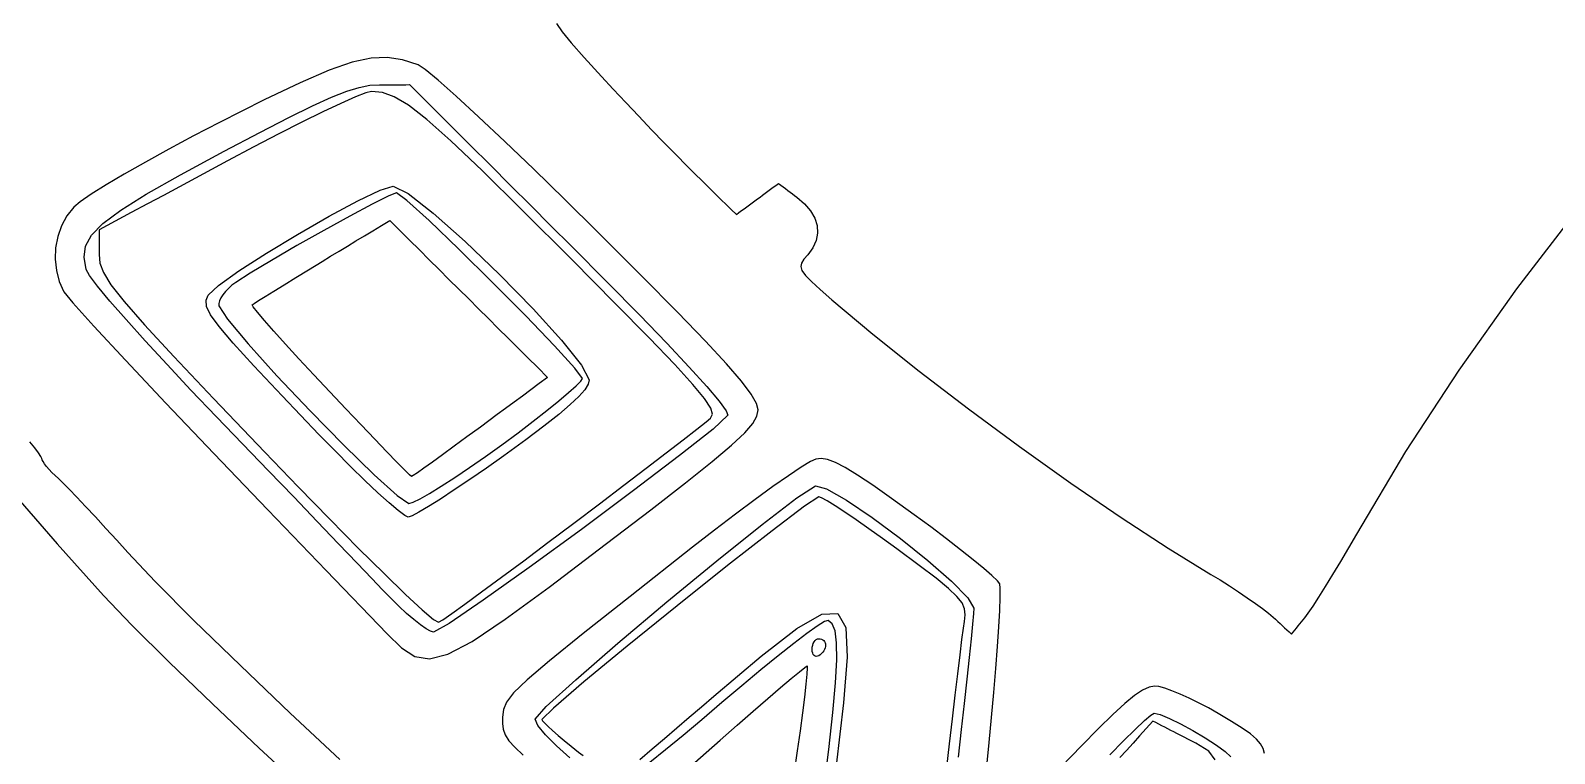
# Model space of a CAD drawing. Extents: x 7 to 348, y 3 to 340.
# Drawn here: x 66.7 to 130.3, y 63.8 to 94 of the extents above; entities that cross this region are included whole.
import ezdxf

# ---------------------------------------------------------------- set-up
doc = ezdxf.new("R2010")
doc.units = 0
doc.layers.get('0').update_dxf_attribs({"linetype": 'CONTINUOUS'})

msp = doc.modelspace()

# ---------------------------------------------------------------- linework, layer by layer
at = {"color": 7}
for points in [[(88.660692, 94.276968), (88.900516, 93.930676), (89.28236, 93.468664), (89.825469, 92.858054), (90.549089, 92.065958), (91.037071, 91.537948), (91.558782, 90.980105), (92.098046, 90.409299), (92.638691, 89.842408), (93.164553, 89.296311), (93.659455, 88.787876), (94.107229, 88.333986), (94.491703, 87.951513), (94.702269, 87.744763), (94.912835, 87.538012), (95.123401, 87.331262), (95.333967, 87.124509), (95.544533, 86.917759), (95.755099, 86.711008), (95.965665, 86.504258), (96.176231, 86.297508), (96.286086, 86.378728), (96.395941, 86.459946), (96.505799, 86.541167), (96.615654, 86.622385), (96.725509, 86.703606), (96.835364, 86.784826), (96.945221, 86.866044), (97.055076, 86.947265), (97.164931, 87.028486), (97.274786, 87.109704), (97.384644, 87.190924), (97.494499, 87.272142), (97.604354, 87.353363), (97.714209, 87.434584), (97.824067, 87.515802), (97.933922, 87.597022), (98.030764, 87.524985), (98.127608, 87.452951), (98.22445, 87.380913), (98.321295, 87.308879), (98.418136, 87.236842), (98.514981, 87.164807), (98.611823, 87.09277), (98.708667, 87.020736), (99.029083, 86.745067), (99.275911, 86.452354), (99.448211, 86.147625), (99.545038, 85.835913), (99.565443, 85.522243), (99.508499, 85.211643), (99.373255, 84.909144), (99.158769, 84.61977), (98.997587, 84.433139), (98.896376, 84.273847), (98.866173, 84.121284), (98.918017, 83.95484), (99.062949, 83.753904), (99.312008, 83.497866), (99.676232, 83.166117), (100.166661, 82.738045), (101.883227, 81.295804), (103.805355, 79.761196), (105.867657, 78.181604), (108.004757, 76.604419), (110.151263, 75.077026), (112.241796, 73.646817), (114.21097, 72.361171), (115.993401, 71.267484), (116.377542, 71.036053), (116.766145, 70.792298), (117.148545, 70.543547), (117.514074, 70.297125), (117.852066, 70.06036), (118.151851, 69.840574), (118.402763, 69.645098), (118.594135, 69.481257), (118.689922, 69.393026), (118.785708, 69.304792), (118.881494, 69.216561), (118.977283, 69.12833), (119.073069, 69.040098), (119.168855, 68.951864), (119.264642, 68.863633), (119.360428, 68.775402), (119.430154, 68.860202), (119.499877, 68.945001), (119.569603, 69.0298), (119.639326, 69.114599), (119.709051, 69.199399), (119.778777, 69.284198), (119.8485, 69.368997), (119.918226, 69.453797), (120.063133, 69.647672), (120.261832, 69.939893), (120.505432, 70.316101), (120.785046, 70.761939), (121.091782, 71.263044), (121.416747, 71.805066), (121.751053, 72.37364), (122.085808, 72.954411), (124.142209, 76.396235), (126.367983, 79.804604), (128.773922, 83.193072), (131.370821, 86.575178)], [(90.752955, 72.557648), (92.599089, 73.969965), (94.055181, 75.099912), (95.165579, 75.986589), (95.974637, 76.669096), (96.526703, 77.186525), (96.866126, 77.577975), (97.037257, 77.882547), (97.084444, 78.139338), (97.018943, 78.41313), (96.800018, 78.799634), (96.39405, 79.336144), (95.767412, 80.059956), (94.886481, 81.008367), (93.717626, 82.218677), (92.227231, 83.728185), (90.381667, 85.57418), (89.019005, 86.921662), (87.716414, 88.190567), (86.504647, 89.352284), (85.414451, 90.37819), (84.476579, 91.23967), (83.721781, 91.908105), (83.180806, 92.354883), (82.884405, 92.55138), (82.233378, 92.760083), (81.599619, 92.860114), (80.91947, 92.832964), (80.129267, 92.660137), (79.165346, 92.323127), (77.964047, 91.803432), (76.46171, 91.082546), (74.594669, 90.141964), (73.512339, 89.580954), (72.472, 89.025106), (71.49861, 88.488909), (70.617125, 87.986847), (69.852509, 87.533412), (69.229715, 87.14309), (68.773709, 86.830366), (68.509444, 86.609733), (68.220745, 86.24248), (67.996884, 85.829047), (67.839302, 85.38179), (67.749445, 84.913064), (67.728759, 84.435225), (67.778675, 83.960631), (67.900649, 83.501642), (68.096116, 83.07061), (68.471068, 82.609464), (69.3478, 81.636049), (70.662935, 80.217391), (72.353099, 78.420527), (74.35491, 76.312491), (76.604989, 73.960313), (79.039963, 71.431026), (81.59645, 68.791664), (82.198309, 68.208692), (82.753383, 67.843767), (83.3626, 67.738399), (84.126872, 67.934092), (85.147125, 68.472358), (86.524276, 69.394699), (88.359248, 70.742627), (90.752955, 72.557648)], [(81.398406, 70.626111), (80.957132, 71.091981), (80.337375, 71.742215), (79.567574, 72.54717), (78.676181, 73.477193), (77.691635, 74.502634), (76.642378, 75.593843), (75.556858, 76.721174), (74.463515, 77.854974), (73.400553, 78.966794), (72.402096, 80.031136), (71.49049, 81.022763), (70.688067, 81.916442), (70.017172, 82.686943), (69.50014, 83.309028), (69.159312, 83.757468), (69.017027, 84.007031), (68.936924, 84.515483), (68.998304, 84.979998), (69.244941, 85.437972), (69.720604, 85.926803), (70.469057, 86.483887), (71.534079, 87.146627), (72.959431, 87.952416), (74.788889, 88.938656), (76.273135, 89.7227), (77.488892, 90.34951), (78.474068, 90.835364), (79.26657, 91.196533), (79.904313, 91.449282), (80.425203, 91.609892), (80.867148, 91.694632), (81.268059, 91.719778), (81.425316, 91.72006), (81.582576, 91.720343), (81.739833, 91.720625), (81.89709, 91.720907), (82.054347, 91.721189), (82.211607, 91.721472), (82.368864, 91.721754), (82.526121, 91.722036), (83.370344, 90.879899), (84.214564, 90.037765), (85.058786, 89.195628), (85.903009, 88.353491), (86.747229, 87.511354), (87.591451, 86.66922), (88.435671, 85.827083), (89.279894, 84.984946), (90.796073, 83.463308), (92.127863, 82.107614), (93.267759, 80.925966), (94.208256, 79.926479), (94.941856, 79.117252), (95.461054, 78.506393), (95.758344, 78.102011), (95.826227, 77.912211), (95.20393, 77.339472), (93.805494, 76.227943), (91.888412, 74.767231), (89.710175, 73.146934), (87.528279, 71.556654), (85.600215, 70.185994), (84.183471, 69.224559), (83.535545, 68.861946), (83.405969, 68.897946), (83.219558, 69.001126), (82.985077, 69.164254), (82.71129, 69.380089), (82.406964, 69.641398), (82.080865, 69.940949), (81.741758, 70.271507), (81.398406, 70.626111)], [(89.382775, 73.405898), (90.456504, 74.218391), (91.474657, 74.991601), (92.413771, 75.707519), (93.250385, 76.348133), (93.96104, 76.895427), (94.522276, 77.331395), (94.910633, 77.638024), (95.102649, 77.797302), (95.178047, 77.956212), (95.10634, 78.213173), (94.846995, 78.614487), (94.359482, 79.206465), (93.603264, 80.035411), (92.537816, 81.147632), (91.122602, 82.589432), (89.317093, 84.407118), (87.222988, 86.499294), (85.557315, 88.136309), (84.255443, 89.372406), (83.252753, 90.261835), (82.484612, 90.858842), (81.886397, 91.217677), (81.393482, 91.392584), (80.941237, 91.437816), (80.701419, 91.378399), (80.266125, 91.208911), (79.660005, 90.94122), (78.907719, 90.587187), (78.03392, 90.158686), (77.063261, 89.667582), (76.020405, 89.125744), (74.93, 88.545038), (74.259722, 88.183714), (73.589444, 87.822391), (72.919167, 87.461065), (72.248889, 87.099741), (71.578611, 86.738418), (70.908333, 86.377094), (70.238056, 86.015768), (69.567778, 85.654444), (69.567778, 85.525951), (69.567778, 85.397459), (69.567778, 85.268966), (69.567778, 85.14047), (69.567778, 85.011977), (69.567778, 84.883484), (69.567778, 84.754991), (69.567778, 84.626498), (69.600648, 84.272978), (69.742214, 83.879442), (70.056903, 83.368941), (70.609141, 82.664534), (71.463366, 81.689276), (72.683999, 80.366221), (74.335476, 78.618424), (76.482222, 76.368944), (77.878161, 74.919332), (79.193932, 73.572124), (80.399769, 72.356432), (81.465914, 71.301381), (82.362602, 70.436082), (83.060077, 69.789652), (83.528572, 69.391214), (83.738331, 69.269878), (83.915194, 69.377854), (84.289415, 69.636623), (84.83784, 70.029222), (85.537322, 70.538684), (86.364707, 71.148047), (87.296845, 71.840347), (88.310585, 72.598619), (89.382775, 73.405898)], [(78.745139, 77.117222), (77.209289, 78.723473), (76.03054, 79.973627), (75.167228, 80.920113), (74.577688, 81.615365), (74.220256, 82.111816), (74.053268, 82.461896), (74.035065, 82.718041), (74.123968, 82.932682), (74.548097, 83.333116), (75.402127, 83.943484), (76.548457, 84.682796), (77.849476, 85.470063), (79.167584, 86.224299), (80.365171, 86.864515), (81.304635, 87.30972), (81.84837, 87.478926), (82.466341, 87.173562), (83.518118, 86.352476), (84.844594, 85.172846), (86.286667, 83.791843), (87.685239, 82.36664), (88.881201, 81.054411), (89.715453, 80.012334), (90.028889, 79.397578), (89.984718, 79.210304), (89.845597, 78.980922), (89.601596, 78.700607), (89.242793, 78.360541), (88.759267, 77.951906), (88.14109, 77.465877), (87.378345, 76.893634), (86.461103, 76.226362), (85.735919, 75.710836), (85.042976, 75.229892), (84.398609, 74.794062), (83.819159, 74.413869), (83.320966, 74.099841), (82.920374, 73.862503), (82.633716, 73.71238), (82.477333, 73.66), (82.326088, 73.730561), (82.054147, 73.932796), (81.676819, 74.252523), (81.209408, 74.67556), (80.667231, 75.187728), (80.065586, 75.774849), (79.419786, 76.422738), (78.745139, 77.117222)], [(86.382524, 76.686365), (87.058308, 77.1871), (87.688756, 77.666207), (88.26007, 78.112343), (88.758449, 78.514163), (89.170098, 78.860331), (89.481214, 79.139502), (89.678005, 79.340337), (89.746667, 79.451494), (89.427535, 79.886677), (88.583155, 80.813052), (87.383053, 82.061332), (85.996757, 83.462247), (84.593788, 84.846513), (83.343679, 86.044859), (82.415947, 86.888001), (81.980126, 87.206667), (81.657416, 87.078583), (80.973227, 86.734105), (80.034536, 86.232884), (78.948325, 85.634582), (77.82157, 84.998848), (76.76125, 84.385342), (75.874347, 83.85372), (75.267834, 83.463632), (75.110673, 83.344345), (74.967428, 83.216053), (74.840996, 83.082776), (74.734268, 82.94854), (74.650137, 82.817369), (74.5915, 82.693287), (74.561248, 82.580319), (74.562377, 82.48249), (74.921333, 81.923292), (75.784171, 80.894007), (76.989452, 79.562308), (78.375733, 78.095867), (79.781578, 76.662365), (81.045541, 75.429471), (82.006186, 74.564864), (82.502067, 74.236213), (82.674466, 74.284101), (82.968033, 74.425909), (83.36685, 74.651588), (83.855001, 74.951093), (84.41657, 75.314373), (85.035641, 75.731376), (85.696298, 76.192058), (86.382524, 76.686365)], [(79.200502, 78.894881), (78.529781, 79.608226), (77.908158, 80.277521), (77.348944, 80.887847), (76.865455, 81.424283), (76.470995, 81.871907), (76.178884, 82.215801), (76.00243, 82.44104), (75.954946, 82.532708), (76.03343, 82.587005), (76.217997, 82.70514), (76.496649, 82.879703), (76.857383, 83.103283), (77.288198, 83.368467), (77.777094, 83.667846), (78.312064, 83.99401), (78.881111, 84.339546), (79.233889, 84.553335), (79.586667, 84.767126), (79.939444, 84.980915), (80.292222, 85.194704), (80.645, 85.408493), (80.997778, 85.622285), (81.350556, 85.836074), (81.703333, 86.049863), (82.115403, 85.640082), (82.527476, 85.230301), (82.939546, 84.82052), (83.351616, 84.410739), (83.763688, 84.000958), (84.175758, 83.591177), (84.587831, 83.181396), (84.999901, 82.771615), (85.41197, 82.361834), (85.82404, 81.952053), (86.236113, 81.542272), (86.648183, 81.132491), (87.060253, 80.72271), (87.472322, 80.312929), (87.884395, 79.903148), (88.296465, 79.493367), (87.945279, 79.234614), (87.594093, 78.975864), (87.242907, 78.717112), (86.891721, 78.458359), (86.540535, 78.199607), (86.189349, 77.940854), (85.838163, 77.682104), (85.486977, 77.423351), (84.92131, 77.007531), (84.391077, 76.619611), (83.908062, 76.268083), (83.484051, 75.961438), (83.13083, 75.70816), (82.860182, 75.516746), (82.683892, 75.395681), (82.613746, 75.353455), (82.532576, 75.425757), (82.324699, 75.632931), (82.004109, 75.960453), (81.584811, 76.393796), (81.080799, 76.918436), (80.506079, 77.519846), (79.874646, 78.183503), (79.200502, 78.894881)], [(79.612403, 63.544196), (77.546849, 65.475883), (75.462573, 67.462634), (73.525547, 69.347735), (71.901741, 70.974464), (70.75713, 72.186109), (70.301541, 72.693262), (69.849077, 73.19091), (69.411604, 73.666412), (69.000985, 74.107119), (68.629084, 74.500384), (68.307768, 74.833567), (68.048903, 75.094019), (67.864352, 75.269098), (67.724584, 75.398534), (67.594074, 75.52817), (67.475684, 75.654538), (67.372281, 75.774161), (67.286728, 75.883567), (67.221893, 75.979285), (67.180638, 76.057842), (67.165821, 76.115765), (67.13128, 76.197539), (67.033479, 76.344447), (66.879247, 76.548231), (66.675415, 76.80062)], [(106.64247, 63.26194), (106.729632, 64.243142), (106.828136, 65.289831), (106.926019, 66.341961), (107.011397, 67.338756), (107.082833, 68.257304), (107.138876, 69.074702), (107.178086, 69.768043), (107.199026, 70.314419), (107.200155, 70.690923), (107.180202, 70.874653), (107.080087, 71.003287), (106.851569, 71.221888), (106.509309, 71.518625), (106.067973, 71.881659), (105.542221, 72.299158), (104.946721, 72.759285), (104.296134, 73.250205), (103.605121, 73.760087), (102.659397, 74.443531), (101.877216, 74.992151), (101.238569, 75.417291), (100.723438, 75.730289), (100.311808, 75.942492), (99.983665, 76.065239), (99.718997, 76.109872), (99.497786, 76.087746), (99.269547, 75.981645), (98.880504, 75.744093), (98.351763, 75.390197), (97.704439, 74.935066), (96.959632, 74.393806), (96.138455, 73.781525), (95.262014, 73.113333), (94.351419, 72.404334), (91.737214, 70.346178), (89.778747, 68.794492), (88.37991, 67.6633), (87.444597, 66.86662), (86.876701, 66.318471), (86.580116, 65.932874), (86.458735, 65.623846), (86.416453, 65.305409), (86.404289, 65.039649), (86.434298, 64.80046), (86.521558, 64.568601), (86.681149, 64.324825), (86.928156, 64.049899), (87.277665, 63.724576)], [(65.721648, 74.954957), (67.815003, 72.539586), (69.747748, 70.386677), (70.93145, 69.15084), (72.485024, 67.60512), (74.293809, 65.85688), (76.243135, 64.013484), (78.218338, 62.182304)], [(89.216444, 63.612703), (88.670694, 64.103826), (88.209747, 64.569046), (87.890982, 64.959185), (87.771791, 65.225055), (88.236628, 65.747906), (89.470332, 66.871842), (91.23106, 68.395571), (93.276965, 70.117809), (95.366199, 71.837262), (97.256925, 73.35264), (98.70729, 74.462657), (99.475451, 74.966023), (99.938239, 74.843451), (100.773806, 74.366857), (101.84796, 73.639618), (103.026515, 72.76511), (104.175275, 71.846711), (105.160053, 70.987799), (105.846654, 70.291748), (106.100894, 69.861941), (106.084638, 69.630953), (106.043727, 69.192758), (105.980902, 68.572874), (105.898899, 67.796814), (105.800457, 66.89009), (105.688308, 65.878225), (105.565191, 64.786724), (105.433839, 63.641111)], [(104.959489, 63.095821), (105.082859, 64.186712), (105.20345, 65.238404), (105.318221, 66.225451), (105.424148, 67.122404), (105.518196, 67.903812), (105.597331, 68.544234), (105.658519, 69.018215), (105.698736, 69.300307), (105.730362, 69.580483), (105.707869, 69.829183), (105.603511, 70.0763), (105.38955, 70.351721), (105.038251, 70.685333), (104.521866, 71.107023), (103.812662, 71.64668), (102.882895, 72.334196), (102.282935, 72.770599), (101.710961, 73.177725), (101.180364, 73.546662), (100.704543, 73.868503), (100.29689, 74.134334), (99.970802, 74.335245), (99.739676, 74.462327), (99.616906, 74.506667), (99.023026, 74.11836), (97.667555, 73.092333), (95.809638, 71.636907), (93.708415, 69.960422), (91.623032, 68.271204), (89.812628, 66.777582), (88.536348, 65.687891), (88.053333, 65.210459), (88.084539, 65.152809), (88.173972, 65.051912), (88.315363, 64.913349), (88.502442, 64.742695), (88.728937, 64.545526), (88.988578, 64.327422), (89.275096, 64.093959), (89.582216, 63.850715), (89.773325, 63.701456)], [(92.142132, 63.538173), (92.657651, 63.97894), (93.173169, 64.419706), (93.688685, 64.860469), (94.204203, 65.301235), (94.719719, 65.741999), (95.235237, 66.182765), (97.215359, 67.854347), (98.701138, 69.007914), (99.748024, 69.612078), (100.411458, 69.635446), (100.746887, 69.046652), (100.809758, 67.8143), (100.655515, 65.907003), (100.339607, 63.293379)], [(99.804705, 62.088889), (100.035879, 63.95845), (100.206708, 65.497637), (100.317969, 66.734174), (100.37044, 67.695792), (100.36488, 68.410215), (100.302094, 68.905171), (100.182844, 69.208388), (100.007905, 69.347588), (99.859307, 69.29654), (99.558503, 69.109203), (99.123667, 68.799668), (98.572983, 68.382024), (97.924634, 67.870364), (97.196797, 67.278775), (96.40765, 66.621352), (95.57538, 65.912182), (94.742229, 65.200891), (93.950559, 64.537392), (93.218731, 63.936203), (92.565101, 63.411834)], [(99.342222, 68.14001), (99.34798, 68.228393), (99.36449, 68.31085), (99.390595, 68.385571), (99.425128, 68.450754), (99.466936, 68.50459), (99.514866, 68.545281), (99.567754, 68.57102), (99.624444, 68.58), (99.681137, 68.574581), (99.734026, 68.559059), (99.781955, 68.534506), (99.823764, 68.502011), (99.858297, 68.462669), (99.884402, 68.41757), (99.900912, 68.3678), (99.906669, 68.314454), (99.900912, 68.257547), (99.884402, 68.197578), (99.858297, 68.136347), (99.823764, 68.07566), (99.781955, 68.017325), (99.734026, 67.963144), (99.681137, 67.914924), (99.624444, 67.874444), (99.567752, 67.848395), (99.514863, 67.841453), (99.466933, 67.852516), (99.425125, 67.880512), (99.390592, 67.92435), (99.364487, 67.982939), (99.347977, 68.055191), (99.342222, 68.14001)], [(94.091038, 63.108027), (95.507073, 64.346554), (96.216137, 64.970172), (96.881707, 65.551953), (97.488928, 66.079161), (98.022935, 66.539068), (98.468877, 66.918939), (98.81189, 67.206038), (99.03712, 67.387637), (99.129703, 67.450998), (99.137493, 67.360275), (99.119684, 67.100261), (99.07848, 66.689184), (99.01605, 66.14528), (98.934578, 65.486777), (98.836246, 64.731908), (98.723236, 63.898904), (98.597728, 63.005998)], [(118.23288, 63.786252), (118.177335, 63.992915), (118.068894, 64.190259), (117.895088, 64.390456), (117.64345, 64.605673), (117.301512, 64.848074), (116.856812, 65.129831), (116.29688, 65.463107), (115.889893, 65.692378), (115.482328, 65.906266), (115.085103, 66.100094), (114.709126, 66.269176), (114.365318, 66.408833), (114.064587, 66.514385), (113.817849, 66.58115), (113.636016, 66.604433), (113.413898, 66.56466), (113.142, 66.437919), (112.807499, 66.213087), (112.397585, 65.879029), (111.899438, 65.42462), (111.300243, 64.83873), (110.58718, 64.110229), (109.747437, 63.227994)], [(111.769618, 63.727144), (112.343825, 64.31243), (112.833037, 64.795945), (113.221132, 65.161482), (113.491986, 65.392831), (113.629474, 65.473792), (113.877443, 65.415911), (114.259961, 65.257635), (114.731521, 65.024878), (115.246613, 64.743547), (115.759724, 64.439554), (116.22534, 64.13881), (116.597955, 63.867225), (116.832058, 63.650707)], [(116.174472, 63.529492), (115.910445, 63.892718), (115.363382, 64.225543), (114.571794, 64.626044), (114.447018, 64.690721), (114.322242, 64.755398), (114.197466, 64.820075), (114.07269, 64.884749), (113.947916, 64.949426), (113.82314, 65.014102), (113.698364, 65.078779), (113.573588, 65.143456), (113.296652, 64.837891), (113.019719, 64.532329), (112.742782, 64.226765), (112.465849, 63.921203), (112.188913, 63.615638)]]:
    msp.add_lwpolyline(points, dxfattribs=at)

doc.saveas('drawing.dxf')
